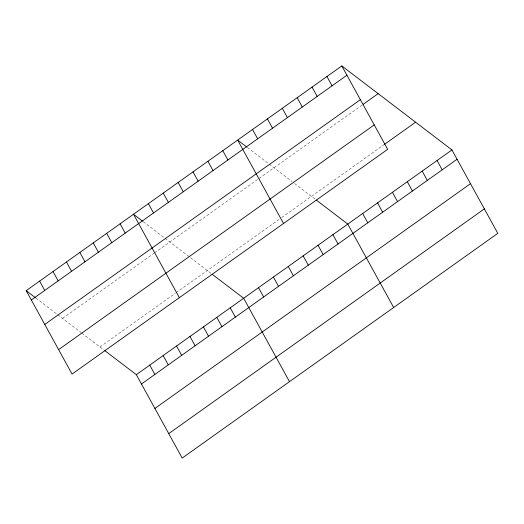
<?xml version="1.0" encoding="UTF-8"?>
<svg xmlns="http://www.w3.org/2000/svg" width="524" height="524" viewBox="0 0 524 524"><rect width="100%" height="100%" fill="white"/><g stroke="black" fill="none" stroke-linecap="round" stroke-linejoin="round"><path stroke-width="0.39" stroke-dasharray="2.62 1.97" d="M62.539 318.389L153.886 253.347M154.521 252.889L257.834 179.319M259.125 178.402L361.986 105.154M99.986 346.947L175.357 293.276M175.999 292.824L279.751 218.94M281.689 217.558L383.902 144.775M247.354 147.48L268.55 163.645M269.159 164.11L292.104 181.612M294.599 183.511L315.081 199.14M143.203 221.645L164.398 237.817M165.008 238.276L210.93 273.305M35.894 298.058L57.09 314.23M57.699 314.695L81.266 332.668M81.888 333.146L104.224 350.183"/><path stroke-width="0.79" d="M341.812 65.919L387.668 149.327L72.057 374.077L26.2 290.669L341.812 65.919L451.943 149.923L497.8 233.331L182.188 458.081L136.332 374.673L104.833 350.648M31.322 299.983L346.934 75.233M44.763 324.435L360.381 99.684M363.276 104.237L378.158 93.639M58.616 349.626L374.228 124.876M384.551 144.31L415.604 122.197M136.332 374.673L451.943 149.923M141.454 383.987L457.066 159.237M154.894 408.438L470.506 183.688M168.741 433.63L484.359 208.88M246.745 147.015L237.66 140.085L283.517 223.499M316.293 200.063L347.792 224.089L393.648 307.503M142.594 221.18L133.509 214.251L179.365 297.665M212.141 274.229L243.64 298.254L289.497 381.669M26.2 290.669L35.285 297.599M437.062 160.514L442.184 169.828M422.187 171.112L427.309 180.426M407.305 181.704L412.427 191.024M392.43 192.301L397.552 201.616M326.937 76.511L332.059 85.831M377.549 202.899L382.671 212.213M312.055 87.108L317.177 96.423M362.667 213.491L367.789 222.805M297.18 97.706L302.296 107.02M282.298 108.298L287.421 117.612M332.91 234.68L338.032 244.001M267.417 118.896L272.539 128.21M318.035 245.278L323.157 254.592M252.542 129.487L257.664 138.808M303.154 255.876L308.276 265.19M288.272 266.467L293.394 275.788M222.785 150.683L227.901 159.997M273.397 277.065L278.519 286.379M207.904 161.274L213.026 170.588M258.515 287.663L263.637 296.977M193.022 171.872L198.144 181.186M178.147 182.463L183.269 191.784M230.226 307.804L235.348 317.125M163.265 193.061L168.387 202.375M216.812 317.361L221.934 326.675M148.39 203.659L153.512 212.973M203.397 326.911L208.519 336.225M189.983 336.46L195.105 345.781M120.094 223.807L125.216 233.121M176.568 346.017L181.69 355.331M106.68 233.357L111.802 242.671M163.154 355.567L168.276 364.881M93.265 242.907L98.388 252.221M149.746 365.117L154.862 374.431M79.858 252.463L84.973 261.777M66.443 262.013L71.565 271.327M53.029 271.563L58.151 280.877M39.614 281.113L44.736 290.434"/></g></svg>
